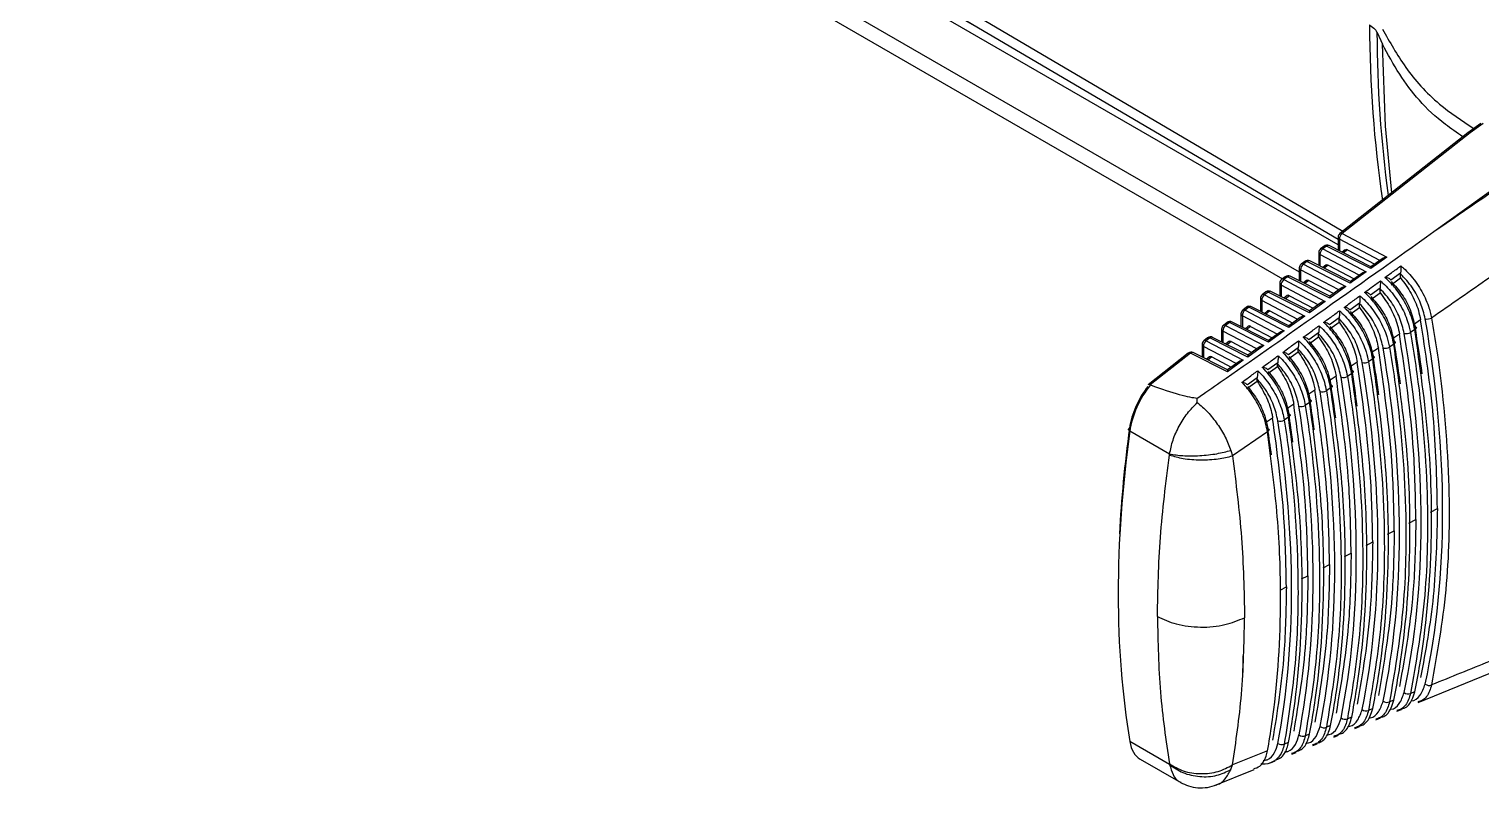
# Model space of a CAD drawing. Extents: x 17.3 to 113.1, y 4.8 to 84.5.
# Drawn here: x 74.968 to 78.073, y 8.79 to 10.413 of the extents above; entities that cross this region are included whole.
import ezdxf

# ---------------------------------------------------------------- set-up
doc = ezdxf.new("R2010")
doc.units = 0
doc.header["$MEASUREMENT"] = 0
doc.layers.add('OBJECT', color=7, linetype='CONTINUOUS')

msp = doc.modelspace()

# ---------------------------------------------------------------- linework, layer by layer
at = {"layer": 'OBJECT'}
for p, q in [((75.0559, 11.5366), (77.0276, 10.3983)), ((77.7676, 9.9512), (75.0675, 11.51)), ((75.0746, 11.3997), (77.6845, 9.893)), ((75.0987, 11.3504), (77.6487, 9.8783)), ((77.8509, 10.4052), (77.8626, 10.3799)), ((78.0452, 10.1907), (77.7714, 9.975)), ((78.05, 10.1906), (77.7764, 9.975)), ((78.0732, 10.2109), (78.0453, 10.1908)), ((78.078, 10.2107), (78.05, 10.1906)), ((77.9725, 9.9793), (78.1765, 10.126)), ((77.7764, 9.975), (77.8717, 9.9247)), ((77.7377, 9.9484), (77.7299, 9.9423)), ((77.7426, 9.9484), (77.7349, 9.9422)), ((77.7349, 9.9422), (77.8278, 9.8932)), ((77.8377, 9.9003), (77.7426, 9.9484)), ((77.838, 9.9042), (77.7484, 9.9495)), ((77.7676, 9.9672), (77.7676, 9.9397)), ((77.8568, 9.9176), (77.7705, 9.9631)), ((77.7705, 9.9631), (77.7705, 9.9383)), ((77.7831, 9.9406), (77.7764, 9.9353)), ((77.7881, 9.9405), (77.7795, 9.9337)), ((77.7881, 9.9405), (77.8461, 9.9099)), ((77.6962, 9.9157), (77.6883, 9.9095)), ((77.7011, 9.9157), (77.6933, 9.9095)), ((77.6933, 9.9095), (77.784, 9.8617)), ((77.7938, 9.8688), (77.7011, 9.9157)), ((77.7942, 9.8726), (77.7069, 9.9168)), ((77.7261, 9.9344), (77.7261, 9.907)), ((77.8129, 9.8861), (77.7289, 9.9304)), ((77.7289, 9.9304), (77.7289, 9.9056)), ((77.7416, 9.9078), (77.7349, 9.9026)), ((77.7465, 9.9078), (77.738, 9.901)), ((77.7465, 9.9078), (77.8022, 9.8784)), ((77.8717, 9.9247), (77.8377, 9.9003)), ((77.8621, 9.9215), (77.838, 9.9041)), ((77.6546, 9.883), (77.6468, 9.8768)), ((77.6596, 9.8829), (77.6518, 9.8768)), ((77.6518, 9.8768), (77.7402, 9.8302)), ((77.75, 9.8372), (77.6596, 9.8829)), ((77.7503, 9.8411), (77.6654, 9.8841)), ((77.6845, 9.9017), (77.6845, 9.8744)), ((77.7691, 9.8546), (77.6874, 9.8976)), ((77.6874, 9.8976), (77.6874, 9.8729)), ((77.8278, 9.8932), (77.7938, 9.8688)), ((77.8183, 9.89), (77.7941, 9.8726)), ((77.9013, 9.8903), (77.8807, 9.8754)), ((77.8813, 9.8658), (77.9012, 9.8802)), ((77.9012, 9.8892), (77.9013, 9.8903)), ((77.9012, 9.8802), (77.9012, 9.8892)), ((77.6131, 9.8503), (77.6053, 9.8441)), ((77.6181, 9.8502), (77.6102, 9.844)), ((77.7062, 9.8057), (77.6181, 9.8502)), ((77.7065, 9.8096), (77.6238, 9.8514)), ((77.643, 9.869), (77.643, 9.8417)), ((77.7252, 9.8231), (77.6459, 9.8649)), ((77.6459, 9.8649), (77.6459, 9.8402)), ((77.7, 9.8751), (77.6934, 9.8699)), ((77.705, 9.875), (77.6965, 9.8683)), ((77.705, 9.875), (77.7584, 9.8469)), ((77.784, 9.8617), (77.75, 9.8372)), ((77.7744, 9.8584), (77.7503, 9.8411)), ((77.8575, 9.8585), (77.8369, 9.8435)), ((77.8374, 9.8343), (77.8574, 9.8486)), ((77.8574, 9.8572), (77.8575, 9.8585)), ((77.8574, 9.8486), (77.8574, 9.8572)), ((77.5716, 9.8176), (77.5637, 9.8113)), ((77.5766, 9.8175), (77.5687, 9.8113)), ((77.6623, 9.7742), (77.5766, 9.8175)), ((77.6626, 9.7781), (77.5823, 9.8187)), ((77.6014, 9.8362), (77.6014, 9.809)), ((77.6814, 9.7915), (77.6043, 9.8322)), ((77.6043, 9.8322), (77.6043, 9.8075)), ((77.6102, 9.844), (77.6963, 9.7986)), ((77.6585, 9.8424), (77.6519, 9.8372)), ((77.6634, 9.8423), (77.655, 9.8356)), ((77.6634, 9.8423), (77.7145, 9.8154)), ((77.7402, 9.8302), (77.7062, 9.8057)), ((77.7306, 9.8269), (77.7064, 9.8096)), ((77.8137, 9.8266), (77.793, 9.8116)), ((77.7936, 9.8028), (77.8136, 9.8171)), ((77.8136, 9.8252), (77.8137, 9.8266)), ((77.8136, 9.8171), (77.8136, 9.8252)), ((77.5301, 9.7849), (77.5222, 9.7786)), ((77.5351, 9.7848), (77.5271, 9.7786)), ((77.6185, 9.7427), (77.5351, 9.7848)), ((77.6188, 9.7465), (77.5408, 9.7859)), ((77.5599, 9.8035), (77.5599, 9.7763)), ((77.6376, 9.76), (77.5628, 9.7994)), ((77.5628, 9.7994), (77.5628, 9.7749)), ((77.5687, 9.8113), (77.6525, 9.7671)), ((77.6169, 9.8096), (77.6104, 9.8045)), ((77.6219, 9.8096), (77.6134, 9.8029)), ((77.6219, 9.8096), (77.6707, 9.7838)), ((77.6963, 9.7986), (77.6623, 9.7742)), ((77.6867, 9.7954), (77.6626, 9.778)), ((77.7698, 9.7948), (77.7491, 9.7797)), ((77.7497, 9.7712), (77.7697, 9.7856)), ((77.7697, 9.7932), (77.7698, 9.7948)), ((77.7697, 9.7856), (77.7697, 9.7932)), ((77.9442, 9.7904), (77.9291, 9.7803)), ((77.4886, 9.7522), (77.4806, 9.7459)), ((77.4936, 9.7521), (77.4856, 9.7458)), ((77.5746, 9.7111), (77.4936, 9.7521)), ((77.575, 9.715), (77.4993, 9.7532)), ((77.5184, 9.7708), (77.5184, 9.7436)), ((77.5937, 9.7285), (77.5212, 9.7667)), ((77.5212, 9.7667), (77.5212, 9.7422)), ((77.5271, 9.7786), (77.6086, 9.7356)), ((77.5754, 9.7769), (77.5689, 9.7718)), ((77.5803, 9.7768), (77.5719, 9.7702)), ((77.5803, 9.7768), (77.6269, 9.7523)), ((77.6525, 9.7671), (77.6185, 9.7427)), ((77.6429, 9.7639), (77.6188, 9.7465)), ((77.726, 9.7629), (77.7052, 9.7477)), ((77.7059, 9.7397), (77.7259, 9.7541)), ((77.7259, 9.7611), (77.726, 9.7629)), ((77.7259, 9.7541), (77.7259, 9.7611)), ((77.899, 9.7603), (77.8839, 9.7503)), ((77.9316, 9.7697), (77.9226, 9.7634)), ((77.4768, 9.738), (77.4768, 9.7109)), ((77.5499, 9.697), (77.4797, 9.734)), ((77.4797, 9.734), (77.4797, 9.7095)), ((77.4856, 9.7458), (77.5648, 9.7041)), ((77.5339, 9.7442), (77.5274, 9.7391)), ((77.5388, 9.7441), (77.5304, 9.7375)), ((77.5388, 9.7441), (77.583, 9.7208)), ((77.6086, 9.7356), (77.5746, 9.7111)), ((77.5991, 9.7323), (77.5749, 9.715)), ((77.6822, 9.7309), (77.6613, 9.7157)), ((77.6621, 9.7082), (77.682, 9.7225)), ((77.682, 9.729), (77.6822, 9.7309)), ((77.682, 9.7225), (77.682, 9.729)), ((77.8538, 9.7302), (77.8387, 9.7202)), ((77.8867, 9.7385), (77.8776, 9.7322)), ((77.4471, 9.7195), (77.3613, 9.6519)), ((77.4521, 9.7194), (77.3659, 9.6515)), ((77.5308, 9.6796), (77.4521, 9.7194)), ((77.5311, 9.6835), (77.4578, 9.7205)), ((77.4923, 9.7114), (77.4859, 9.7064)), ((77.4973, 9.7114), (77.4889, 9.7048)), ((77.4973, 9.7114), (77.5392, 9.6893)), ((77.5648, 9.7041), (77.5308, 9.6796)), ((77.5552, 9.7008), (77.5311, 9.6835)), ((77.6384, 9.699), (77.6174, 9.6837)), ((77.6182, 9.6767), (77.6382, 9.691)), ((77.6382, 9.6969), (77.6384, 9.699)), ((77.6382, 9.691), (77.6382, 9.6969)), ((77.8086, 9.7002), (77.7935, 9.6902)), ((77.8417, 9.7073), (77.8326, 9.701)), ((77.5946, 9.667), (77.5735, 9.6516)), ((77.5744, 9.6451), (77.5944, 9.6595)), ((77.5944, 9.6647), (77.5946, 9.667)), ((77.5944, 9.6595), (77.5944, 9.6647)), ((77.7633, 9.6702), (77.7482, 9.6602)), ((77.7967, 9.6761), (77.7876, 9.6698)), ((77.3659, 9.6515), (77.3662, 9.6514)), ((77.7181, 9.6403), (77.703, 9.6303)), ((77.7517, 9.645), (77.7426, 9.6386)), ((77.4665, 9.6141), (77.4665, 9.6234)), ((77.6728, 9.6105), (77.6577, 9.6005)), ((77.7067, 9.6138), (77.6975, 9.6075)), ((77.6276, 9.5807), (77.6122, 9.5705)), ((77.6616, 9.5827), (77.6524, 9.5763)), ((77.4073, 9.5037), (77.322, 9.5529)), ((77.6166, 9.5515), (77.5417, 9.4998)), ((77.407, 9.5015), (77.4073, 9.5037)), ((77.5383, 9.5114), (77.5417, 9.4998)), ((77.965, 9.3797), (77.9801, 9.3875)), ((77.9192, 9.3559), (77.934, 9.3636)), ((77.8733, 9.332), (77.8878, 9.3396)), ((77.7815, 9.2843), (77.7955, 9.2916)), ((77.8274, 9.3082), (77.8416, 9.3156)), ((77.7356, 9.2605), (77.7493, 9.2676)), ((77.6897, 9.2366), (77.7032, 9.2436)), ((77.6439, 9.2128), (77.657, 9.2196)), ((77.5642, 9.0721), (77.5642, 9.0363)), ((77.9386, 8.9723), (78.2421, 9.0965)), ((77.8867, 8.9774), (77.8776, 8.9737)), ((77.9316, 8.9955), (77.9226, 8.9918)), ((77.8417, 8.9593), (77.8326, 8.9556)), ((77.8936, 8.9538), (77.9032, 8.9577)), ((77.7517, 8.9231), (77.7426, 8.9194)), ((77.7967, 8.9412), (77.7876, 8.9375)), ((77.8036, 8.9169), (77.8132, 8.9209)), ((77.8486, 8.9354), (77.8582, 8.9393)), ((77.4073, 8.8395), (77.322, 8.8888)), ((77.6616, 8.887), (77.6524, 8.8833)), ((77.7067, 8.905), (77.6975, 8.9013)), ((77.7135, 8.8801), (77.7232, 8.884)), ((77.7586, 8.8985), (77.7682, 8.9024)), ((77.3444, 8.8514), (77.431, 8.8013)), ((77.6166, 8.8689), (77.5417, 8.839)), ((77.6684, 8.8617), (77.6781, 8.8656)), ((77.407, 8.8413), (77.4073, 8.8395)), ((77.5036, 8.7947), (77.5878, 8.8289)), ((77.5383, 8.829), (77.5417, 8.839)), ((77.6233, 8.8433), (77.633, 8.8473))]:
    msp.add_line(p, q, dxfattribs=at)
at = {"layer": 'OBJECT', "flags": 128}
for points in [[(74.5245, 11.8942), (74.7017, 11.79), (75.4104, 11.3729), (77.7778, 9.9801)], [(74.5479, 11.8562), (75.1883, 11.4796), (77.7676, 9.9633)], [(77.8823, 10.0624), (77.8688, 10.2051), (77.8626, 10.3799)], [(77.9322, 9.7762), (77.9335, 9.7756), (77.9344, 9.7749), (77.9349, 9.7741), (77.935, 9.7733), (77.9347, 9.7723), (77.934, 9.7714), (77.933, 9.7705), (77.9316, 9.7697)], [(77.8873, 9.745), (77.8885, 9.7445), (77.8894, 9.7438), (77.8899, 9.743), (77.89, 9.7421), (77.8897, 9.7412), (77.8891, 9.7402), (77.888, 9.7393), (77.8867, 9.7385)], [(77.8423, 9.7139), (77.8435, 9.7133), (77.8444, 9.7126), (77.8449, 9.7118), (77.8451, 9.7109), (77.8448, 9.71), (77.8441, 9.709), (77.8431, 9.7081), (77.8417, 9.7073)], [(77.7973, 9.6827), (77.7985, 9.6822), (77.7994, 9.6815), (77.7999, 9.6806), (77.8001, 9.6798), (77.7998, 9.6788), (77.7991, 9.6779), (77.7981, 9.677), (77.7967, 9.6761)], [(77.7523, 9.6516), (77.7535, 9.651), (77.7544, 9.6503), (77.7549, 9.6495), (77.755, 9.6486), (77.7548, 9.6477), (77.7541, 9.6467), (77.7531, 9.6458), (77.7517, 9.645)], [(77.7073, 9.6205), (77.7085, 9.6199), (77.7094, 9.6192), (77.7099, 9.6184), (77.71, 9.6175), (77.7097, 9.6165), (77.7091, 9.6156), (77.708, 9.6147), (77.7067, 9.6138)], [(77.6622, 9.5894), (77.6634, 9.5888), (77.6643, 9.5881), (77.6648, 9.5872), (77.665, 9.5863), (77.6647, 9.5854), (77.664, 9.5844), (77.663, 9.5835), (77.6616, 9.5827)], [(77.322, 9.5529), (77.3208, 9.5537), (77.3199, 9.5546), (77.3193, 9.5555), (77.3191, 9.5564), (77.3192, 9.5572), (77.3197, 9.558), (77.3205, 9.5587), (77.3216, 9.5593)], [(77.6171, 9.5583), (77.6184, 9.5577), (77.6193, 9.5569), (77.6198, 9.5561), (77.6199, 9.5552), (77.6196, 9.5542), (77.619, 9.5533), (77.6179, 9.5524), (77.6166, 9.5515)]]:
    msp.add_lwpolyline(points, dxfattribs=at)
at = {"layer": 'OBJECT'}
for centre, radius, start, end in [((80.4843, 10.4282), 2.6495, 180.1489, 188.2777), ((80.5234, 10.4127), 2.6726, 180.1609, 187.662), ((77.7776, 9.9672), 0.01, 128.2361, 180), ((77.7853, 9.9631), 0.0149, 127.0585, 180.0156), ((77.7739, 9.971), 0.00473, 57.9081, 121.0621), ((77.7361, 9.9344), 0.01, 128.2361, 180), ((77.7438, 9.9304), 0.0149, 127.0601, 180.0139), ((77.7323, 9.9384), 0.00458, 56.7364, 122.2366), ((77.7439, 9.9405), 0.01, 63.1776, 128.2361), ((77.7401, 9.9445), 0.00458, 56.7315, 122.2415), ((77.7464, 9.9443), 0.00551, 68.9319, 133.0209), ((77.7724, 9.9675), 0.00479, 184.133, 246.5154), ((77.6945, 9.9017), 0.01, 128.2361, 180), ((77.7023, 9.8976), 0.0149, 127.0585, 180.0165), ((77.6908, 9.9057), 0.00458, 56.7388, 122.2384), ((77.7023, 9.9078), 0.01, 63.1776, 128.2361), ((77.6986, 9.9118), 0.00458, 56.7265, 122.2493), ((77.7049, 9.9116), 0.00551, 68.9111, 133.0402), ((77.7309, 9.9348), 0.00479, 184.1315, 246.5158), ((77.653, 9.869), 0.01, 128.2361, 180), ((77.6607, 9.8649), 0.0149, 127.0583, 180.0157), ((77.6492, 9.8729), 0.00458, 56.7324, 122.2406), ((77.6608, 9.8751), 0.01, 63.1776, 128.2361), ((77.6571, 9.8791), 0.00458, 56.7373, 122.2385), ((77.6634, 9.8789), 0.00551, 68.9153, 133.036), ((77.6893, 9.902), 0.00479, 184.1182, 246.529), ((77.6193, 9.8424), 0.01, 63.1776, 128.2361), ((77.6156, 9.8464), 0.00458, 56.7216, 122.2514), ((77.6219, 9.8462), 0.00551, 68.9292, 133.0236), ((77.6478, 9.8693), 0.00479, 184.1315, 246.5158), ((77.5778, 9.8097), 0.01, 63.1776, 128.2361), ((77.5741, 9.8137), 0.00458, 56.7373, 122.2385), ((77.5804, 9.8135), 0.00551, 68.9323, 133.019), ((77.6114, 9.8362), 0.01, 128.2361, 180), ((77.6062, 9.8366), 0.00479, 184.1272, 246.5201), ((77.6192, 9.8322), 0.0149, 127.0568, 180.0172), ((77.6077, 9.8402), 0.00458, 56.7373, 122.2385), ((77.5363, 9.777), 0.01, 63.1776, 128.2361), ((77.5326, 9.781), 0.00458, 56.7265, 122.2493), ((77.5388, 9.7808), 0.00551, 68.9111, 133.0402), ((77.5699, 9.8035), 0.01, 128.2361, 180), ((77.5647, 9.8038), 0.00479, 184.133, 246.5154), ((77.5776, 9.7994), 0.0149, 127.0592, 180.0159), ((77.5662, 9.8075), 0.00458, 56.7324, 122.2406), ((77.9585, 9.8119), 0.0195, 256.6449, 297.516), ((77.4948, 9.7443), 0.01, 63.1776, 128.2361), ((77.4911, 9.7483), 0.00458, 56.7373, 122.2385), ((77.4973, 9.7481), 0.00551, 68.9153, 133.036), ((77.5284, 9.7708), 0.01, 128.2361, 180), ((77.5231, 9.7711), 0.00479, 184.1218, 246.5254), ((77.5361, 9.7667), 0.0149, 127.0568, 180.0172), ((77.5246, 9.7747), 0.00458, 56.7373, 122.2385), ((77.9136, 9.7806), 0.0194, 256.4183, 297.4913), ((77.4533, 9.7116), 0.01, 63.1776, 128.2361), ((77.4558, 9.7156), 0.00536, 67.9, 134.0528), ((77.4868, 9.738), 0.01, 128.2361, 180), ((77.4816, 9.7384), 0.00479, 184.133, 246.5154), ((77.4945, 9.734), 0.0149, 127.0592, 180.0159), ((77.4831, 9.742), 0.00458, 56.7149, 122.2595), ((77.8687, 9.7493), 0.0194, 256.1931, 297.4638), ((77.4496, 9.7156), 0.00458, 56.7324, 122.2406), ((77.8237, 9.7181), 0.0193, 255.9714, 297.4308), ((77.7788, 9.6868), 0.0192, 255.7463, 297.4039), ((77.7338, 9.6556), 0.0191, 255.5187, 297.3762), ((77.6888, 9.6244), 0.019, 255.2956, 297.3453), ((77.6437, 9.5931), 0.0189, 255.0732, 297.3131), ((77.9623, 9.0221), 0.0132, 231.1959, 293.366), ((77.8723, 8.9859), 0.0133, 231.5417, 293.4272), ((77.9173, 9.004), 0.0133, 231.3696, 293.3947), ((77.8273, 8.9678), 0.0133, 231.7153, 293.4602), ((77.7372, 8.9317), 0.0134, 232.0657, 293.524), ((77.7823, 8.9497), 0.0133, 231.8859, 293.4946), ((77.6471, 8.8956), 0.0134, 232.4156, 293.5905), ((77.6921, 8.9136), 0.0134, 232.2381, 293.5585)]:
    msp.add_arc(centre, radius, start, end, dxfattribs=at)
for centre, major_axis, ratio, start_param, end_param in [((78.0513, 10.1828), (-0.00602, 0.00799), 0.518549, 5.484768, 6.294577), ((79.5596, 13.0112), (13.5348, 9.6488), 0.094709, 4.527712, 4.543224), ((77.7885, 9.9321), (-0.00494, 0.00879), 0.568104, 5.562304, 6.372114), ((77.7469, 9.8993), (-0.00494, 0.00879), 0.568104, 5.562304, 6.372114), ((77.8729, 9.9169), (0.0141, 0.001), 0.559485, 1.619644, 2.406669), ((77.7054, 9.8666), (-0.00494, 0.00879), 0.568104, 5.562304, 6.372114), ((77.8291, 9.8854), (0.0141, 0.001), 0.559485, 1.619644, 2.406669), ((77.8389, 9.8925), (-0.0009, 0.0117), 0.071971, 0.043681, 0.830706), ((77.7852, 9.8539), (0.0141, 0.001), 0.559485, 1.619644, 2.406669), ((77.7951, 9.861), (-0.0009, 0.0117), 0.071971, 0.043681, 0.830706), ((77.6638, 9.8339), (-0.00494, 0.00879), 0.568104, 5.562304, 6.372114), ((77.7414, 9.8224), (0.0141, 0.001), 0.559485, 1.619644, 2.406669), ((77.7512, 9.8294), (-0.0009, 0.0117), 0.071971, 0.043681, 0.830706), ((77.6223, 9.8011), (-0.00494, 0.00879), 0.568104, 5.562304, 6.372114), ((77.6975, 9.7908), (0.0141, 0.001), 0.559485, 1.619644, 2.406669), ((77.7074, 9.7979), (-0.0009, 0.0117), 0.071971, 0.043681, 0.830706), ((76.4095, 10.2786), (-1.1233, 1.9121), 0.582398, 3.705236, 4.140027), ((77.5808, 9.7684), (-0.00494, 0.00879), 0.568104, 5.562304, 6.372114), ((77.6537, 9.7593), (0.0141, 0.001), 0.559485, 1.619644, 2.406669), ((77.6635, 9.7664), (-0.0009, 0.0117), 0.071971, 0.043681, 0.830706), ((76.3657, 10.2532), (-1.1217, 1.9093), 0.582398, 3.708599, 4.136664), ((76.4139, 10.2828), (-1.094, 1.9283), 0.572321, 4.094067, 4.145875), ((77.5392, 9.7356), (-0.00494, 0.00879), 0.568104, 5.562304, 6.372114), ((77.6099, 9.7278), (0.0141, 0.001), 0.559485, 1.619644, 2.406669), ((77.6197, 9.7349), (-0.0009, 0.0117), 0.071971, 0.043681, 0.830706), ((76.3218, 10.2279), (-1.12, 1.9065), 0.582398, 3.71197, 4.133293), ((76.3701, 10.2575), (-1.0924, 1.9255), 0.572321, 4.095586, 4.14251), ((77.4977, 9.7029), (-0.00494, 0.00879), 0.568104, 5.562304, 6.372114), ((77.566, 9.6963), (0.0141, 0.001), 0.559485, 1.619644, 2.406669), ((77.5759, 9.7033), (-0.0009, 0.0117), 0.071971, 0.043681, 0.830706), ((76.278, 10.2026), (-1.1184, 1.9037), 0.582398, 3.715349, 4.129914), ((76.3262, 10.2321), (-1.0908, 1.9226), 0.572321, 4.096306, 4.139138), ((77.532, 9.6718), (-0.0009, 0.0117), 0.071971, 0.043681, 0.830706), ((76.2341, 10.1773), (-1.1167, 1.9009), 0.582398, 3.718736, 4.126527), ((76.2824, 10.2068), (-1.0892, 1.9198), 0.572321, 4.096404, 4.135757), ((77.394, 9.5896), (0.0508, 0.0976), 0.546171, 1.229091, 2.150624), ((77.4015, 9.5857), (0.0558, 0.1063), 0.548821, 1.215786, 2.152407), ((75.8717, 10.4689), (1.6104, -0.8416), 0.051024, 5.927291, 6.168405), ((76.1903, 10.152), (-1.1151, 1.898), 0.582398, 3.722132, 4.123132), ((76.2386, 10.1815), (-1.0876, 1.917), 0.572321, 4.096009, 4.132368), ((76.1465, 10.1267), (-1.1135, 1.8952), 0.582398, 3.725535, 4.119729), ((76.1947, 10.1562), (-1.086, 1.9142), 0.572321, 4.095216, 4.128971), ((76.1026, 10.1014), (-1.1118, 1.8924), 0.582398, 3.728947, 4.116317), ((76.1509, 10.1309), (-1.0844, 1.9113), 0.572321, 4.094096, 4.125565), ((78.8046, 10.1717), (1.0403, 1.9967), 0.546312, 2.150718, 2.514227), ((78.7971, 10.1755), (1.0353, 1.9881), 0.546171, 2.150624, 2.267536), ((76.107, 10.1056), (-1.0828, 1.9085), 0.572321, 4.092705, 4.122152), ((77.4015, 8.957), (0.0558, 0.1063), 0.548821, 2.515915, 3.11964)]:
    msp.add_ellipse(centre, major_axis=major_axis, ratio=ratio, start_param=start_param, end_param=end_param, dxfattribs=at)
for points, knots in [([(77.8348, 10.4213), (77.8394, 10.4182), (77.8464, 10.4133), (77.8497, 10.4074), (77.8509, 10.4052)], [0, 0, 0, 0, 0.643567, 1, 1, 1, 1]), ([(77.8626, 10.4126), (77.878, 10.385), (77.9089, 10.3293), (77.9733, 10.2563), (78.0323, 10.2168), (78.0577, 10.1997)], [0, 0, 0, 0, 0.357176, 0.722761, 1, 1, 1, 1]), ([(78.0345, 10.1823), (78.0217, 10.1909), (77.9635, 10.2304), (77.9066, 10.2986), (77.8742, 10.3585), (77.8626, 10.3799)], [0, 0, 0, 0, 0.152917, 0.697716, 1, 1, 1, 1]), ([(78.2638, 10.0008), (78.2065, 9.9608), (78.1078, 9.892), (78.0089, 9.8233), (77.9676, 9.7946)], [0, 0, 0, 0, 0.58145, 1, 1, 1, 1]), ([(77.4665, 9.6234), (77.4706, 9.6263), (77.4911, 9.6405), (77.5771, 9.7004), (77.7424, 9.8158), (77.8898, 9.9206), (77.9725, 9.9793)], [0, 0, 0, 0, 0.024148, 0.120739, 0.507103, 1, 1, 1, 1]), ([(77.8679, 9.8812), (77.8725, 9.8846), (77.8838, 9.8929), (77.8952, 9.9011), (77.9018, 9.906)], [0, 0, 0, 0, 0.412559, 1, 1, 1, 1]), ([(77.9316, 9.7697), (77.9304, 9.7756), (77.9265, 9.7937), (77.9135, 9.8251), (77.8936, 9.8553), (77.8774, 9.8728), (77.8697, 9.8796), (77.8679, 9.8812)], [0, 0, 0, 0, 0.1485046, 0.4485974, 0.7482559, 0.9404451, 1, 1, 1, 1]), ([(77.8807, 9.8754), (77.8803, 9.876), (77.8795, 9.8773), (77.8767, 9.8792), (77.8728, 9.8806), (77.8696, 9.8811), (77.8679, 9.8812), (77.8679, 9.8812)], [0, 0, 0, 0, 0.1992929, 0.3970824, 0.7008919, 0.992019, 1, 1, 1, 1]), ([(77.954, 9.7929), (77.9512, 9.8041), (77.9457, 9.8266), (77.927, 9.8615), (77.9101, 9.8797), (77.9012, 9.8892)], [0, 0, 0, 0, 0.324207, 0.64849, 1, 1, 1, 1]), ([(77.9012, 9.8802), (77.9092, 9.8695), (77.9252, 9.8481), (77.9387, 9.8159), (77.9427, 9.7972), (77.9442, 9.7904)], [0, 0, 0, 0, 0.390005, 0.779955, 1, 1, 1, 1]), ([(77.9018, 9.906), (77.9018, 9.906), (77.9018, 9.9049), (77.9019, 9.9022), (77.9018, 9.8979), (77.9016, 9.8936), (77.9014, 9.8913), (77.9013, 9.8903)], [0, 0, 0, 0, 0.007749, 0.250693, 0.570356, 0.807216, 1, 1, 1, 1]), ([(77.9018, 9.906), (77.9037, 9.9044), (77.9102, 9.8989), (77.9254, 9.8835), (77.9452, 9.8563), (77.9609, 9.8232), (77.9656, 9.8029), (77.9676, 9.7946)], [0, 0, 0, 0, 0.059775, 0.20716, 0.50141, 0.795934, 1, 1, 1, 1]), ([(77.8241, 9.8493), (77.8288, 9.8527), (77.8401, 9.861), (77.8514, 9.8692), (77.8581, 9.8741)], [0, 0, 0, 0, 0.412531, 1, 1, 1, 1]), ([(77.8867, 9.7385), (77.8854, 9.7444), (77.8816, 9.7625), (77.8686, 9.7939), (77.8491, 9.8237), (77.8333, 9.8411), (77.8259, 9.8477), (77.8241, 9.8493)], [0, 0, 0, 0, 0.150135, 0.453531, 0.756487, 0.940721, 1, 1, 1, 1]), ([(77.8369, 9.8435), (77.8364, 9.8442), (77.8355, 9.8456), (77.8323, 9.8475), (77.8284, 9.8488), (77.8254, 9.8492), (77.8242, 9.8493), (77.8241, 9.8493)], [0, 0, 0, 0, 0.203483, 0.450055, 0.7731, 0.991933, 1, 1, 1, 1]), ([(77.909, 9.7617), (77.9063, 9.7729), (77.9008, 9.7954), (77.8824, 9.8299), (77.8659, 9.848), (77.8574, 9.8572)], [0, 0, 0, 0, 0.328087, 0.656252, 1, 1, 1, 1]), ([(77.8574, 9.8486), (77.8653, 9.8378), (77.881, 9.8162), (77.8939, 9.7846), (77.8977, 9.7664), (77.899, 9.7603)], [0, 0, 0, 0, 0.397555, 0.795054, 1, 1, 1, 1]), ([(77.8581, 9.8741), (77.8581, 9.874), (77.8581, 9.8731), (77.8581, 9.8705), (77.858, 9.8662), (77.8578, 9.8618), (77.8576, 9.8595), (77.8575, 9.8585)], [0, 0, 0, 0, 0.0078079, 0.2310745, 0.5592031, 0.8028127, 1, 1, 1, 1]), ([(77.8581, 9.8741), (77.8599, 9.8725), (77.8664, 9.8669), (77.8815, 9.8514), (77.9011, 9.8239), (77.9163, 9.7912), (77.9208, 9.7713), (77.9226, 9.7634)], [0, 0, 0, 0, 0.0594948, 0.2084586, 0.5058928, 0.8036089, 1, 1, 1, 1]), ([(77.8813, 9.8725), (77.8892, 9.8637), (77.905, 9.8461), (77.9236, 9.8116), (77.9293, 9.7883), (77.9322, 9.7762)], [0, 0, 0, 0, 0.324373, 0.648691, 1, 1, 1, 1]), ([(77.7804, 9.8173), (77.7851, 9.8207), (77.7964, 9.829), (77.8077, 9.8373), (77.8143, 9.8421)], [0, 0, 0, 0, 0.412496, 1, 1, 1, 1]), ([(77.8417, 9.7073), (77.8405, 9.7133), (77.8367, 9.7313), (77.8238, 9.7627), (77.8045, 9.7922), (77.7892, 9.8093), (77.7822, 9.8157), (77.7804, 9.8173)], [0, 0, 0, 0, 0.151845, 0.458695, 0.765102, 0.940995, 1, 1, 1, 1]), ([(77.793, 9.8116), (77.7925, 9.8123), (77.7916, 9.8137), (77.7883, 9.8156), (77.7844, 9.8168), (77.7816, 9.8172), (77.7805, 9.8173), (77.7804, 9.8173)], [0, 0, 0, 0, 0.207478, 0.460443, 0.790802, 0.99185, 1, 1, 1, 1]), ([(77.8641, 9.7306), (77.8614, 9.7418), (77.8559, 9.7642), (77.8378, 9.7983), (77.8217, 9.8162), (77.8136, 9.8252)], [0, 0, 0, 0, 0.332168, 0.664412, 1, 1, 1, 1]), ([(77.8136, 9.8171), (77.8213, 9.8062), (77.8369, 9.7844), (77.8491, 9.7533), (77.8526, 9.7358), (77.8538, 9.7302)], [0, 0, 0, 0, 0.405542, 0.811028, 1, 1, 1, 1]), ([(77.8143, 9.8421), (77.8143, 9.8421), (77.8143, 9.8412), (77.8144, 9.8387), (77.8143, 9.8345), (77.814, 9.83), (77.8138, 9.8277), (77.8137, 9.8266)], [0, 0, 0, 0, 0.0078825, 0.2106168, 0.547452, 0.7981673, 1, 1, 1, 1]), ([(77.8143, 9.8421), (77.8161, 9.8405), (77.8226, 9.8349), (77.8376, 9.8192), (77.857, 9.7915), (77.8716, 9.7591), (77.8759, 9.7397), (77.8776, 9.7322)], [0, 0, 0, 0, 0.059218, 0.209832, 0.510595, 0.811654, 1, 1, 1, 1]), ([(77.8374, 9.8405), (77.8453, 9.8316), (77.861, 9.8138), (77.879, 9.7795), (77.8845, 9.7567), (77.8873, 9.745)], [0, 0, 0, 0, 0.328437, 0.656814, 1, 1, 1, 1]), ([(77.7367, 9.7853), (77.7413, 9.7887), (77.7527, 9.797), (77.764, 9.8053), (77.7706, 9.8101)], [0, 0, 0, 0, 0.412465, 1, 1, 1, 1]), ([(77.7967, 9.6761), (77.7955, 9.6821), (77.7918, 9.7001), (77.7789, 9.7315), (77.76, 9.7607), (77.745, 9.7775), (77.7384, 9.7837), (77.7367, 9.7853)], [0, 0, 0, 0, 0.153635, 0.464105, 0.774128, 0.941266, 1, 1, 1, 1]), ([(77.7491, 9.7797), (77.7486, 9.7803), (77.7477, 9.7817), (77.7443, 9.7836), (77.7405, 9.7848), (77.7377, 9.7852), (77.7367, 9.7853), (77.7367, 9.7853)], [0, 0, 0, 0, 0.2116938, 0.4713111, 0.8091462, 0.9917675, 1, 1, 1, 1]), ([(77.8191, 9.6994), (77.8164, 9.7106), (77.811, 9.733), (77.7932, 9.7667), (77.7775, 9.7844), (77.7697, 9.7932)], [0, 0, 0, 0, 0.33646, 0.673002, 1, 1, 1, 1]), ([(77.7697, 9.7856), (77.7774, 9.7746), (77.7927, 9.7525), (77.8042, 9.722), (77.8076, 9.7052), (77.8086, 9.7002)], [0, 0, 0, 0, 0.414011, 0.827965, 1, 1, 1, 1]), ([(77.7706, 9.8101), (77.7706, 9.8101), (77.7706, 9.8093), (77.7706, 9.8069), (77.7705, 9.8028), (77.7702, 9.7982), (77.77, 9.7958), (77.7698, 9.7948)], [0, 0, 0, 0, 0.00795, 0.189272, 0.535069, 0.793247, 1, 1, 1, 1]), ([(77.7706, 9.8101), (77.7724, 9.8085), (77.7787, 9.8028), (77.7936, 9.7869), (77.8128, 9.7591), (77.8269, 9.727), (77.8311, 9.708), (77.8326, 9.701)], [0, 0, 0, 0, 0.058943, 0.211284, 0.515533, 0.820091, 1, 1, 1, 1]), ([(77.7936, 9.8084), (77.8014, 9.7994), (77.8169, 9.7814), (77.8344, 9.7474), (77.8397, 9.7251), (77.8423, 9.7139)], [0, 0, 0, 0, 0.332714, 0.665367, 1, 1, 1, 1]), ([(77.9801, 9.3875), (77.9786, 9.4527), (77.9757, 9.583), (77.9547, 9.7213), (77.9442, 9.7904)], [0, 0, 0, 0, 0.500491, 1, 1, 1, 1]), ([(77.9676, 9.7946), (77.9686, 9.7887), (77.9736, 9.7592), (77.9925, 9.636), (78.0084, 9.4437), (78.0028, 9.2099), (77.9793, 9.0766), (77.9676, 9.01)], [0, 0, 0, 0, 0.020664, 0.103331, 0.434809, 0.717404, 1, 1, 1, 1]), ([(77.693, 9.7533), (77.6976, 9.7567), (77.7089, 9.765), (77.7202, 9.7733), (77.7269, 9.7781)], [0, 0, 0, 0, 0.412428, 1, 1, 1, 1]), ([(77.7517, 9.645), (77.7505, 9.6509), (77.7468, 9.6689), (77.7341, 9.7003), (77.7154, 9.7291), (77.7009, 9.7457), (77.6946, 9.7517), (77.693, 9.7533)], [0, 0, 0, 0, 0.1555103, 0.4697785, 0.7835913, 0.9415343, 1, 1, 1, 1]), ([(77.7052, 9.7477), (77.7047, 9.7483), (77.7037, 9.7498), (77.7003, 9.7516), (77.6966, 9.7528), (77.6939, 9.7532), (77.693, 9.7533), (77.693, 9.7533)], [0, 0, 0, 0, 0.216119, 0.482655, 0.828153, 0.991661, 1, 1, 1, 1]), ([(77.774, 9.6682), (77.7714, 9.6794), (77.7661, 9.7019), (77.7486, 9.7351), (77.7333, 9.7526), (77.7259, 9.7611)], [0, 0, 0, 0, 0.3409859, 0.6820537, 1, 1, 1, 1]), ([(77.7259, 9.7541), (77.7334, 9.7429), (77.7485, 9.7207), (77.7594, 9.6908), (77.7625, 9.6746), (77.7633, 9.6702)], [0, 0, 0, 0, 0.423013, 0.845962, 1, 1, 1, 1]), ([(77.7269, 9.7781), (77.7269, 9.7781), (77.7269, 9.7774), (77.7269, 9.775), (77.7268, 9.771), (77.7265, 9.7664), (77.7262, 9.7639), (77.726, 9.7629)], [0, 0, 0, 0, 0.008033, 0.167041, 0.522007, 0.788055, 1, 1, 1, 1]), ([(77.7269, 9.7781), (77.7286, 9.7765), (77.7349, 9.7708), (77.7497, 9.7547), (77.7686, 9.7266), (77.7822, 9.695), (77.7862, 9.6764), (77.7876, 9.6698)], [0, 0, 0, 0, 0.0586706, 0.212823, 0.5207278, 0.8289547, 1, 1, 1, 1]), ([(77.7497, 9.7764), (77.7575, 9.7673), (77.7729, 9.749), (77.7898, 9.7154), (77.7948, 9.6935), (77.7973, 9.6827)], [0, 0, 0, 0, 0.337223, 0.674381, 1, 1, 1, 1]), ([(77.934, 9.3636), (77.9331, 9.4124), (77.9309, 9.5403), (77.9112, 9.6762), (77.899, 9.7603)], [0, 0, 0, 0, 0.38188, 1, 1, 1, 1]), ([(77.9226, 9.7634), (77.9236, 9.7575), (77.9286, 9.728), (77.9471, 9.6049), (77.9622, 9.4153), (77.9564, 9.1861), (77.9338, 9.0566), (77.9226, 8.9918)], [0, 0, 0, 0, 0.021019, 0.105106, 0.44228, 0.72114, 1, 1, 1, 1]), ([(77.9316, 8.9955), (77.9326, 9.0002), (77.9375, 9.024), (77.9558, 9.1258), (77.9708, 9.2985), (77.9651, 9.5352), (77.9428, 9.6915), (77.9316, 9.7697)], [0, 0, 0, 0, 0.020947, 0.104745, 0.44076, 0.72038, 1, 1, 1, 1]), ([(77.6492, 9.7212), (77.6539, 9.7246), (77.6652, 9.7329), (77.6765, 9.7412), (77.6831, 9.7461)], [0, 0, 0, 0, 0.412395, 1, 1, 1, 1]), ([(77.7067, 9.6138), (77.7055, 9.6198), (77.7019, 9.6378), (77.6892, 9.6692), (77.6709, 9.6976), (77.6567, 9.7139), (77.6509, 9.7196), (77.6492, 9.7212)], [0, 0, 0, 0, 0.157483, 0.475733, 0.793525, 0.941799, 1, 1, 1, 1]), ([(77.6613, 9.7157), (77.6608, 9.7163), (77.6598, 9.7177), (77.6563, 9.7196), (77.6526, 9.7207), (77.6501, 9.7211), (77.6493, 9.7212), (77.6492, 9.7212)], [0, 0, 0, 0, 0.220763, 0.494549, 0.847831, 0.991565, 1, 1, 1, 1]), ([(77.729, 9.6371), (77.7264, 9.6483), (77.7211, 9.6707), (77.7039, 9.7035), (77.6891, 9.7208), (77.682, 9.729)], [0, 0, 0, 0, 0.34576, 0.691604, 1, 1, 1, 1]), ([(77.682, 9.7225), (77.6895, 9.7113), (77.7043, 9.6888), (77.7145, 9.6596), (77.7174, 9.644), (77.7181, 9.6403)], [0, 0, 0, 0, 0.4326, 0.86514, 1, 1, 1, 1]), ([(77.6831, 9.7461), (77.6831, 9.746), (77.6831, 9.7454), (77.6832, 9.7432), (77.683, 9.7392), (77.6827, 9.7345), (77.6824, 9.732), (77.6822, 9.7309)], [0, 0, 0, 0, 0.008103, 0.143844, 0.508237, 0.782538, 1, 1, 1, 1]), ([(77.6831, 9.7461), (77.6848, 9.7445), (77.6911, 9.7386), (77.7057, 9.7224), (77.7244, 9.6941), (77.7375, 9.6629), (77.7413, 9.6448), (77.7426, 9.6386)], [0, 0, 0, 0, 0.058402, 0.214452, 0.526192, 0.838269, 1, 1, 1, 1]), ([(77.7059, 9.7443), (77.7136, 9.735), (77.7289, 9.7166), (77.7452, 9.6833), (77.75, 9.6619), (77.7523, 9.6516)], [0, 0, 0, 0, 0.341979, 0.68389, 1, 1, 1, 1]), ([(77.8878, 9.3396), (77.8869, 9.3884), (77.8847, 9.5144), (77.8655, 9.6482), (77.8538, 9.7302)], [0, 0, 0, 0, 0.387367, 1, 1, 1, 1]), ([(77.8776, 9.7322), (77.8786, 9.7263), (77.8835, 9.6969), (77.9017, 9.5739), (77.9161, 9.3868), (77.9099, 9.1623), (77.8884, 9.0366), (77.8776, 8.9737)], [0, 0, 0, 0, 0.021386, 0.106942, 0.450009, 0.725004, 1, 1, 1, 1]), ([(77.8867, 8.9774), (77.8877, 8.9821), (77.8925, 9.0059), (77.9104, 9.108), (77.9247, 9.279), (77.9187, 9.5114), (77.8974, 9.6628), (77.8867, 9.7385)], [0, 0, 0, 0, 0.021311, 0.106568, 0.448432, 0.724216, 1, 1, 1, 1]), ([(77.6055, 9.6891), (77.6102, 9.6925), (77.6215, 9.7008), (77.6328, 9.7091), (77.6394, 9.714)], [0, 0, 0, 0, 0.412352, 1, 1, 1, 1]), ([(77.6839, 9.606), (77.6813, 9.6172), (77.6761, 9.6396), (77.6593, 9.6719), (77.6448, 9.689), (77.6382, 9.6969)], [0, 0, 0, 0, 0.350807, 0.701697, 1, 1, 1, 1]), ([(77.6382, 9.691), (77.6455, 9.6797), (77.6601, 9.657), (77.6696, 9.6285), (77.6723, 9.6135), (77.6728, 9.6105)], [0, 0, 0, 0, 0.442847, 0.885629, 1, 1, 1, 1]), ([(77.6394, 9.714), (77.6394, 9.714), (77.6394, 9.7134), (77.6394, 9.7113), (77.6393, 9.7074), (77.6389, 9.7026), (77.6386, 9.7001), (77.6384, 9.699)], [0, 0, 0, 0, 0.008208, 0.119704, 0.49373, 0.776728, 1, 1, 1, 1]), ([(77.6394, 9.714), (77.6411, 9.7124), (77.6473, 9.7065), (77.6617, 9.6901), (77.6802, 9.6616), (77.6928, 9.6308), (77.6963, 9.6132), (77.6975, 9.6075)], [0, 0, 0, 0, 0.0581353, 0.2161786, 0.5319486, 0.8480671, 1, 1, 1, 1]), ([(77.6621, 9.7122), (77.6697, 9.7028), (77.6848, 9.6841), (77.7005, 9.6511), (77.7051, 9.6303), (77.7073, 9.6205)], [0, 0, 0, 0, 0.347005, 0.693942, 1, 1, 1, 1]), ([(77.8416, 9.3156), (77.8408, 9.3644), (77.8386, 9.4885), (77.8199, 9.6202), (77.8086, 9.7002)], [0, 0, 0, 0, 0.393082, 1, 1, 1, 1]), ([(77.8326, 9.701), (77.8336, 9.6951), (77.8384, 9.6657), (77.8563, 9.5428), (77.8699, 9.3583), (77.8635, 9.1385), (77.8429, 9.0166), (77.8326, 8.9556)], [0, 0, 0, 0, 0.021766, 0.108843, 0.45801, 0.729005, 1, 1, 1, 1]), ([(77.8417, 8.9593), (77.8427, 8.964), (77.8474, 8.9879), (77.8651, 9.0902), (77.8786, 9.2595), (77.8723, 9.4876), (77.8519, 9.634), (77.8417, 9.7073)], [0, 0, 0, 0, 0.0216885, 0.1084547, 0.456373, 0.7281864, 1, 1, 1, 1]), ([(77.5618, 9.6569), (77.5664, 9.6604), (77.5777, 9.6687), (77.589, 9.677), (77.5957, 9.6819)], [0, 0, 0, 0, 0.412313, 1, 1, 1, 1]), ([(77.6389, 9.5748), (77.6363, 9.586), (77.6312, 9.6084), (77.6146, 9.6403), (77.6006, 9.6572), (77.5944, 9.6647)], [0, 0, 0, 0, 0.3561467, 0.7123752, 1, 1, 1, 1]), ([(77.5944, 9.6595), (77.6015, 9.648), (77.6159, 9.6251), (77.6247, 9.5973), (77.6272, 9.5831), (77.6276, 9.5807)], [0, 0, 0, 0, 0.453827, 0.90759, 1, 1, 1, 1]), ([(77.5957, 9.6819), (77.5957, 9.6818), (77.5957, 9.6814), (77.5957, 9.6793), (77.5956, 9.6756), (77.5952, 9.6707), (77.5948, 9.6681), (77.5946, 9.667)], [0, 0, 0, 0, 0.008288, 0.09456, 0.478395, 0.770549, 1, 1, 1, 1]), ([(77.5957, 9.6819), (77.5973, 9.6803), (77.6034, 9.6743), (77.6178, 9.6577), (77.636, 9.629), (77.648, 9.5987), (77.6514, 9.5816), (77.6524, 9.5763)], [0, 0, 0, 0, 0.057872, 0.218011, 0.538016, 0.858387, 1, 1, 1, 1]), ([(77.6616, 9.5827), (77.6604, 9.5886), (77.6569, 9.6066), (77.6442, 9.638), (77.6263, 9.6661), (77.6125, 9.682), (77.6071, 9.6875), (77.6055, 9.6891)], [0, 0, 0, 0, 0.159552, 0.481989, 0.803961, 0.94206, 1, 1, 1, 1]), ([(77.6174, 9.6837), (77.6169, 9.6843), (77.6158, 9.6857), (77.6123, 9.6875), (77.6087, 9.6886), (77.6062, 9.689), (77.6056, 9.6891), (77.6055, 9.6891)], [0, 0, 0, 0, 0.225627, 0.506972, 0.868213, 0.991459, 1, 1, 1, 1]), ([(77.6182, 9.68), (77.6257, 9.6705), (77.6407, 9.6516), (77.6559, 9.619), (77.6602, 9.5986), (77.6622, 9.5894)], [0, 0, 0, 0, 0.3523261, 0.704581, 1, 1, 1, 1]), ([(77.7955, 9.2916), (77.7946, 9.3404), (77.7925, 9.4626), (77.7743, 9.5923), (77.7633, 9.6702)], [0, 0, 0, 0, 0.399041, 1, 1, 1, 1]), ([(77.7876, 9.6698), (77.7885, 9.6639), (77.7933, 9.6346), (77.8108, 9.5118), (77.8238, 9.3298), (77.817, 9.1147), (77.7974, 8.9966), (77.7876, 8.9375)], [0, 0, 0, 0, 0.02216, 0.110812, 0.466297, 0.733148, 1, 1, 1, 1]), ([(77.7967, 8.9412), (77.7977, 8.946), (77.8023, 8.9699), (77.8196, 9.0725), (77.8325, 9.24), (77.8259, 9.4637), (77.8064, 9.6053), (77.7967, 9.6761)], [0, 0, 0, 0, 0.0220791, 0.1104086, 0.4645971, 0.7322985, 1, 1, 1, 1]), ([(77.3659, 9.6515), (77.3651, 9.6518), (77.3635, 9.6524), (77.362, 9.6524), (77.3616, 9.6519), (77.3614, 9.6518)], [0, 0, 0, 0, 0.4113742, 0.8226363, 1, 1, 1, 1]), ([(77.6166, 9.5515), (77.6154, 9.5575), (77.6119, 9.5754), (77.5993, 9.6069), (77.5817, 9.6345), (77.5684, 9.6502), (77.5634, 9.6553), (77.5618, 9.6569)], [0, 0, 0, 0, 0.161729, 0.488571, 0.814942, 0.942319, 1, 1, 1, 1]), ([(77.5735, 9.6516), (77.573, 9.6522), (77.5719, 9.6536), (77.5682, 9.6555), (77.5647, 9.6565), (77.5623, 9.6569), (77.5618, 9.6569), (77.5618, 9.6569)], [0, 0, 0, 0, 0.236909, 0.528784, 0.900006, 0.991339, 1, 1, 1, 1]), ([(77.5744, 9.6478), (77.5818, 9.6382), (77.5967, 9.619), (77.6112, 9.5869), (77.6153, 9.567), (77.6171, 9.5583)], [0, 0, 0, 0, 0.357965, 0.715857, 1, 1, 1, 1]), ([(77.7493, 9.2676), (77.7485, 9.3164), (77.7463, 9.4368), (77.7286, 9.5644), (77.7181, 9.6403)], [0, 0, 0, 0, 0.4052593, 1, 1, 1, 1]), ([(77.7426, 9.6386), (77.7435, 9.6328), (77.7482, 9.6034), (77.7654, 9.4808), (77.7776, 9.3014), (77.7706, 9.0909), (77.7519, 8.9766), (77.7426, 8.9194)], [0, 0, 0, 0, 0.022568, 0.112852, 0.474885, 0.737443, 1, 1, 1, 1]), ([(77.7517, 8.9231), (77.7526, 8.9279), (77.7572, 8.9519), (77.7742, 9.0548), (77.7864, 9.2205), (77.7795, 9.4398), (77.761, 9.5766), (77.7517, 9.645)], [0, 0, 0, 0, 0.022484, 0.112433, 0.473119, 0.736559, 1, 1, 1, 1]), ([(77.4073, 9.5037), (77.4093, 9.5136), (77.4133, 9.5333), (77.4269, 9.5635), (77.4447, 9.5917), (77.4592, 9.6066), (77.4665, 9.6141)], [0, 0, 0, 0, 0.250001, 0.499999, 0.750001, 1, 1, 1, 1]), ([(77.4665, 9.6141), (77.474, 9.6075), (77.4892, 9.5943), (77.5097, 9.5683), (77.5272, 9.54), (77.5346, 9.5209), (77.5383, 9.5114)], [0, 0, 0, 0, 0.2499997, 0.4999993, 0.7500001, 1, 1, 1, 1]), ([(77.7032, 9.2436), (77.7023, 9.2924), (77.7002, 9.411), (77.683, 9.5366), (77.6728, 9.6105)], [0, 0, 0, 0, 0.411755, 1, 1, 1, 1]), ([(77.6975, 9.6075), (77.6984, 9.6016), (77.703, 9.5723), (77.7199, 9.4498), (77.7314, 9.2729), (77.7242, 9.0671), (77.7064, 8.9566), (77.6975, 8.9013)], [0, 0, 0, 0, 0.022991, 0.114969, 0.483793, 0.741896, 1, 1, 1, 1]), ([(77.7067, 8.905), (77.7076, 8.9098), (77.7121, 8.9339), (77.7287, 9.037), (77.7402, 9.201), (77.7332, 9.416), (77.7155, 9.5479), (77.7067, 9.6138)], [0, 0, 0, 0, 0.022904, 0.114532, 0.481956, 0.740978, 1, 1, 1, 1]), ([(77.657, 9.2196), (77.6561, 9.2685), (77.6541, 9.3852), (77.6373, 9.5088), (77.6276, 9.5807)], [0, 0, 0, 0, 0.4185476, 1, 1, 1, 1]), ([(77.6524, 9.5763), (77.6533, 9.5705), (77.6578, 9.5412), (77.6744, 9.4188), (77.6853, 9.2445), (77.6778, 9.0433), (77.6609, 8.9366), (77.6524, 8.8833)], [0, 0, 0, 0, 0.02343, 0.117164, 0.493037, 0.746519, 1, 1, 1, 1]), ([(77.6616, 8.887), (77.6625, 8.8918), (77.667, 8.9159), (77.6833, 9.0193), (77.6941, 9.1815), (77.6868, 9.3921), (77.67, 9.5192), (77.6616, 9.5827)], [0, 0, 0, 0, 0.02334, 0.116711, 0.491126, 0.745563, 1, 1, 1, 1]), ([(77.6166, 8.8689), (77.6174, 8.8737), (77.6218, 8.8979), (77.6378, 9.0016), (77.6479, 9.1621), (77.6405, 9.3683), (77.6245, 9.4904), (77.6166, 9.5515)], [0, 0, 0, 0, 0.0237916, 0.1189728, 0.500647, 0.7503236, 1, 1, 1, 1]), ([(77.4073, 9.5037), (77.4164, 9.5023), (77.4353, 9.4994), (77.4716, 9.4998), (77.5085, 9.5037), (77.5286, 9.5089), (77.5383, 9.5114)], [0, 0, 0, 0, 0.241561, 0.5, 0.758437, 1, 1, 1, 1]), ([(77.3811, 9.1565), (77.3822, 9.2125), (77.3843, 9.3244), (77.3994, 9.4425), (77.407, 9.5015)], [0, 0, 0, 0, 0.5, 1, 1, 1, 1]), ([(77.407, 9.5015), (77.4164, 9.4989), (77.4359, 9.4933), (77.4736, 9.4905), (77.5116, 9.4924), (77.5319, 9.4974), (77.5417, 9.4998)], [0, 0, 0, 0, 0.2411708, 0.4999999, 0.7588284, 1, 1, 1, 1]), ([(77.5417, 9.4998), (77.5491, 9.441), (77.5642, 9.3224), (77.5664, 9.2102), (77.5675, 9.1537)], [0, 0, 0, 0, 0.496376, 1, 1, 1, 1]), ([(77.9801, 9.3875), (77.9786, 9.324), (77.9757, 9.1971), (77.9547, 9.0826), (77.9442, 9.0255)], [0, 0, 0, 0, 0.500491, 1, 1, 1, 1]), ([(77.934, 9.3636), (77.9331, 9.3157), (77.9309, 9.1903), (77.9112, 9.0767), (77.899, 9.0065)], [0, 0, 0, 0, 0.38188, 1, 1, 1, 1]), ([(77.8878, 9.3396), (77.8869, 9.2917), (77.8847, 9.1682), (77.8655, 9.0562), (77.8538, 8.9875)], [0, 0, 0, 0, 0.387367, 1, 1, 1, 1]), ([(77.7955, 9.2916), (77.7946, 9.2438), (77.7925, 9.1239), (77.7743, 9.0149), (77.7633, 8.9494)], [0, 0, 0, 0, 0.399041, 1, 1, 1, 1]), ([(77.8416, 9.3156), (77.8408, 9.2677), (77.8386, 9.1461), (77.8199, 9.0356), (77.8086, 8.9685)], [0, 0, 0, 0, 0.393082, 1, 1, 1, 1]), ([(77.7493, 9.2676), (77.7485, 9.2198), (77.7463, 9.1018), (77.7286, 8.9942), (77.7181, 8.9303)], [0, 0, 0, 0, 0.4052593, 1, 1, 1, 1]), ([(77.7032, 9.2436), (77.7023, 9.1957), (77.7002, 9.0795), (77.683, 8.9735), (77.6728, 8.9111)], [0, 0, 0, 0, 0.411755, 1, 1, 1, 1]), ([(77.657, 9.2196), (77.6561, 9.1717), (77.6541, 9.0573), (77.6373, 8.9527), (77.6276, 8.8919)], [0, 0, 0, 0, 0.4185479, 1, 1, 1, 1]), ([(77.3811, 9.1565), (77.394, 9.1505), (77.4208, 9.138), (77.4732, 9.1318), (77.5261, 9.1364), (77.554, 9.1481), (77.5675, 9.1537)], [0, 0, 0, 0, 0.240773, 0.500001, 0.759226, 1, 1, 1, 1]), ([(77.3811, 9.1565), (77.3822, 9.1018), (77.3843, 8.9923), (77.3994, 8.8917), (77.407, 8.8413)], [0, 0, 0, 0, 0.5, 1, 1, 1, 1]), ([(77.5417, 8.839), (77.5491, 8.8887), (77.5642, 8.989), (77.5664, 9.0985), (77.5675, 9.1537)], [0, 0, 0, 0, 0.496376, 1, 1, 1, 1]), ([(78.2638, 9.1299), (78.2065, 9.1066), (78.1078, 9.0666), (78.0089, 9.0267), (77.9676, 9.01)], [0, 0, 0, 0, 0.58145, 1, 1, 1, 1]), ([(77.9234, 8.9759), (77.9238, 8.9759), (77.9319, 8.976), (77.9446, 8.9868), (77.9508, 9.0032), (77.954, 9.0118)], [0, 0, 0, 0, 0.023078, 0.484566, 1, 1, 1, 1]), ([(77.9676, 9.01), (77.9662, 9.0054), (77.9622, 8.9917), (77.9527, 8.9776), (77.9415, 8.9745), (77.9381, 8.9736)], [0, 0, 0, 0, 0.257656, 0.777097, 1, 1, 1, 1]), ([(77.8332, 8.9395), (77.8343, 8.9396), (77.8431, 8.94), (77.8555, 8.9512), (77.8612, 8.9673), (77.8641, 8.9755)], [0, 0, 0, 0, 0.065777, 0.523427, 1, 1, 1, 1]), ([(77.8577, 8.9405), (77.8603, 8.941), (77.8706, 8.9434), (77.8806, 8.957), (77.885, 8.9717), (77.8867, 8.9774)], [0, 0, 0, 0, 0.16692, 0.678095, 1, 1, 1, 1]), ([(77.8783, 8.9577), (77.879, 8.9578), (77.8875, 8.958), (77.9001, 8.969), (77.906, 8.9852), (77.909, 8.9936)], [0, 0, 0, 0, 0.044312, 0.503865, 1, 1, 1, 1]), ([(77.9226, 8.9918), (77.9213, 8.9873), (77.9173, 8.9736), (77.9077, 8.9593), (77.8965, 8.9561), (77.8931, 8.9551)], [0, 0, 0, 0, 0.256322, 0.773094, 1, 1, 1, 1]), ([(77.9028, 8.9588), (77.905, 8.9592), (77.9151, 8.9613), (77.9252, 8.9747), (77.9298, 8.9896), (77.9316, 8.9955)], [0, 0, 0, 0, 0.145509, 0.659137, 1, 1, 1, 1]), ([(77.7881, 8.9213), (77.7895, 8.9214), (77.7987, 8.922), (77.8109, 8.9335), (77.8163, 8.9494), (77.8191, 8.9574)], [0, 0, 0, 0, 0.087476, 0.543267, 1, 1, 1, 1]), ([(77.8326, 8.9556), (77.8313, 8.951), (77.8275, 8.9372), (77.8179, 8.9227), (77.8066, 8.9194), (77.803, 8.9183)], [0, 0, 0, 0, 0.253876, 0.765727, 1, 1, 1, 1]), ([(77.8127, 8.9222), (77.8155, 8.9229), (77.8261, 8.9255), (77.8359, 8.9394), (77.8401, 8.9539), (77.8417, 8.9593)], [0, 0, 0, 0, 0.188372, 0.697237, 1, 1, 1, 1]), ([(77.8776, 8.9737), (77.8763, 8.9691), (77.8724, 8.9554), (77.8628, 8.941), (77.8516, 8.9377), (77.8481, 8.9367)], [0, 0, 0, 0, 0.255063, 0.769308, 1, 1, 1, 1]), ([(77.6978, 8.8848), (77.7, 8.8851), (77.7098, 8.886), (77.7217, 8.8982), (77.7266, 8.9137), (77.729, 8.9211)], [0, 0, 0, 0, 0.131631, 0.583833, 1, 1, 1, 1]), ([(77.7426, 8.9194), (77.7413, 8.9148), (77.7375, 8.9009), (77.728, 8.8862), (77.7166, 8.8827), (77.7129, 8.8816)], [0, 0, 0, 0, 0.251695, 0.759166, 1, 1, 1, 1]), ([(77.7226, 8.8855), (77.726, 8.8865), (77.7371, 8.8898), (77.7466, 8.9043), (77.7504, 8.9183), (77.7517, 8.9231)], [0, 0, 0, 0, 0.231543, 0.736162, 1, 1, 1, 1]), ([(77.7429, 8.9031), (77.7448, 8.9032), (77.7542, 8.904), (77.7663, 8.9158), (77.7715, 8.9315), (77.774, 8.9392)], [0, 0, 0, 0, 0.109422, 0.563397, 1, 1, 1, 1]), ([(77.7876, 8.9375), (77.7863, 8.9329), (77.7825, 8.919), (77.7729, 8.9044), (77.7616, 8.901), (77.758, 8.9)], [0, 0, 0, 0, 0.25275, 0.762348, 1, 1, 1, 1]), ([(77.7676, 8.9038), (77.7708, 8.9047), (77.7816, 8.9076), (77.7913, 8.9218), (77.7953, 8.9361), (77.7967, 8.9412)], [0, 0, 0, 0, 0.209903, 0.716583, 1, 1, 1, 1]), ([(77.6524, 8.8833), (77.6512, 8.8786), (77.6476, 8.8645), (77.6348, 8.8475), (77.6173, 8.8399), (77.6055, 8.8402), (77.6024, 8.8403)], [0, 0, 0, 0, 0.1743037, 0.5257519, 0.8766447, 1, 1, 1, 1]), ([(77.6075, 8.8483), (77.6105, 8.8487), (77.6209, 8.8502), (77.6323, 8.863), (77.6368, 8.8781), (77.6389, 8.8849)], [0, 0, 0, 0, 0.176896, 0.625689, 1, 1, 1, 1]), ([(77.6323, 8.8488), (77.6365, 8.8502), (77.648, 8.8541), (77.6572, 8.8693), (77.6606, 8.8828), (77.6616, 8.887)], [0, 0, 0, 0, 0.276911, 0.776622, 1, 1, 1, 1]), ([(77.6527, 8.8666), (77.6552, 8.8669), (77.6653, 8.8681), (77.677, 8.8806), (77.6817, 8.8959), (77.6839, 8.903)], [0, 0, 0, 0, 0.154118, 0.604594, 1, 1, 1, 1]), ([(77.6975, 8.9013), (77.6963, 8.8967), (77.6925, 8.8828), (77.683, 8.8679), (77.6715, 8.8644), (77.6678, 8.8632)], [0, 0, 0, 0, 0.250493, 0.755556, 1, 1, 1, 1]), ([(77.6775, 8.8672), (77.6813, 8.8684), (77.6926, 8.872), (77.7019, 8.8868), (77.7055, 8.9005), (77.7067, 8.905)], [0, 0, 0, 0, 0.2536203, 0.7560942, 1, 1, 1, 1]), ([(77.5872, 8.8304), (77.5917, 8.832), (77.6035, 8.8364), (77.6124, 8.8519), (77.6156, 8.8651), (77.6166, 8.8689)], [0, 0, 0, 0, 0.300261, 0.797361, 1, 1, 1, 1]), ([(77.407, 8.8413), (77.4164, 8.8357), (77.4359, 8.8241), (77.4736, 8.8185), (77.5116, 8.8228), (77.5319, 8.8337), (77.5417, 8.839)], [0, 0, 0, 0, 0.241171, 0.5, 0.758828, 1, 1, 1, 1]), ([(77.4073, 8.8395), (77.4164, 8.8333), (77.4353, 8.8204), (77.4716, 8.8124), (77.5085, 8.8145), (77.5286, 8.8243), (77.5383, 8.829)], [0, 0, 0, 0, 0.241561, 0.5, 0.758437, 1, 1, 1, 1]), ([(77.4073, 8.8395), (77.4094, 8.8321), (77.4135, 8.8173), (77.4227, 8.8052), (77.4299, 8.8025), (77.4311, 8.8021)], [0, 0, 0, 0, 0.4544435, 0.9088831, 1, 1, 1, 1]), ([(77.5079, 8.7967), (77.5083, 8.7968), (77.5156, 8.7981), (77.527, 8.8083), (77.5346, 8.8221), (77.5383, 8.829)], [0, 0, 0, 0, 0.031599, 0.5158, 1, 1, 1, 1]), ([(77.4308, 8.8015), (77.4364, 8.7987), (77.448, 8.793), (77.4676, 8.7895), (77.4883, 8.7899), (77.5014, 8.7943), (77.508, 8.7964)], [0, 0, 0, 0, 0.234438, 0.483458, 0.741032, 1, 1, 1, 1])]:
    msp.add_open_spline(points, degree=3, knots=knots, dxfattribs=at)

doc.saveas('drawing.dxf')
